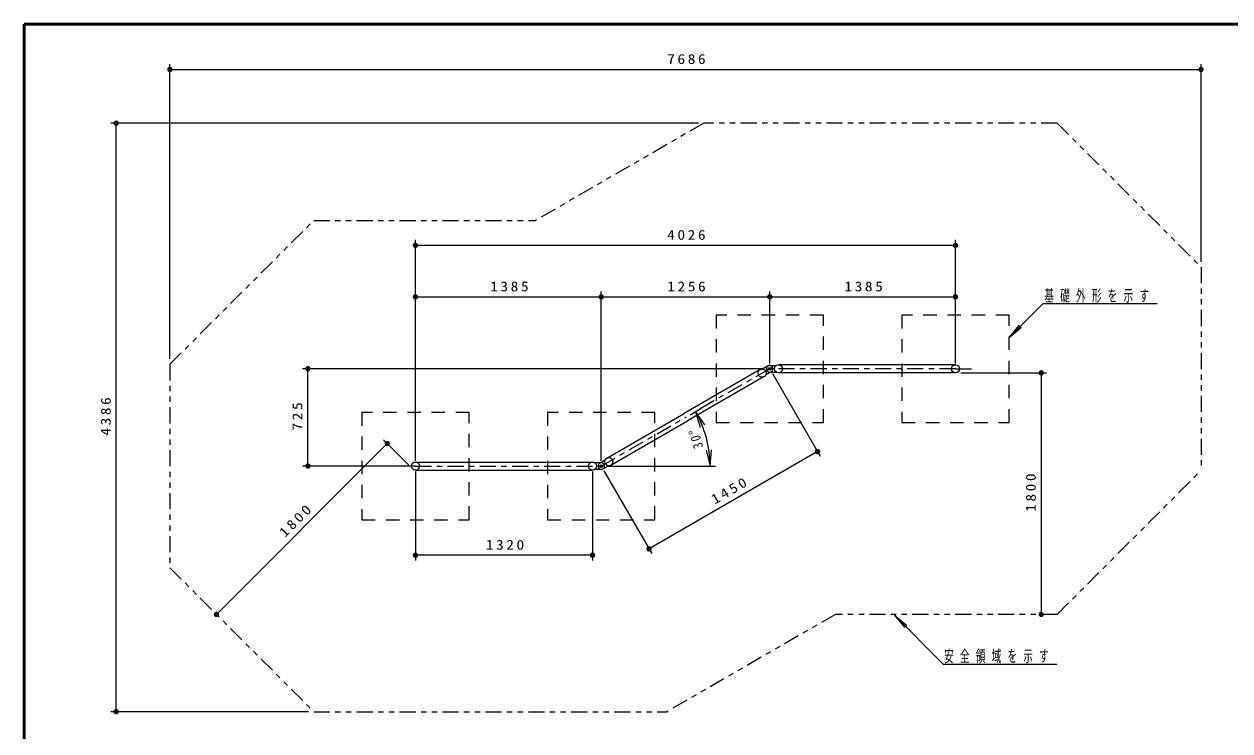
# Model space of a CAD drawing. Units: millimetres on the paper, scale 1:40. Extents: x -385 to 0, y 0 to 267.
# Drawn here: x -385 to -160.3, y 135.3 to 267 of the extents above; entities that cross this region are included whole.
import ezdxf

# ---------------------------------------------------------------- set-up
doc = ezdxf.new("R2010")
doc.units = ezdxf.units.MM
for name, pattern in [('USER1', [4.5, 2.5, -2]), ('USER2', [6, 3, -1, 1, -1]), ('USER3', [8, 3, -1, 1, -1, 1, -1])]:
    doc.linetypes.add(name, pattern=pattern)
doc.layers.add('LY_1', color=7, linetype='Continuous', lineweight=13)
doc.styles.add('ＭＳ ゴシック', font='')
doc.styles.get('ＭＳ ゴシック').set_extended_font_data('MS Gothic')

# ---------------------------------------------------------------- blocks, each defined once
blk = doc.blocks.new('filled_dot')
at = {"color": 0, "linetype": 'Continuous', "lineweight": -2, "const_width": 1.25}
blk.add_lwpolyline([(-0.625, 0, 1), (0.625, 0, 1)], format="xyb", close=True, dxfattribs=at)
blk = doc.blocks.new('open_arrow')
at = {"color": 0, "linetype": 'Continuous', "lineweight": -2}
blk.add_lwpolyline([(7.5, 1.25), (0, 0), (7.5, -1.25)], dxfattribs=at)

msp = doc.modelspace()

# ---------------------------------------------------------------- linework, layer by layer
at = {"layer": 'LY_1', "lineweight": 50}
for p, q in [((-385, 267), (-385, 0)), ((0, 267), (-385, 267))]:
    msp.add_line(p, q, dxfattribs=at)
at = {"layer": 'LY_1'}
for p, q in [((-357.833, 204.621), (-357.833, 259.55)), ((-357.833, 258.55), (-165.678, 258.55)), ((-165.678, 222.746), (-165.678, 259.55)), ((-259.319, 248.55), (-368.833, 248.55)), ((-367.833, 138.912), (-367.833, 248.55)), ((-312.077, 185.669), (-312.077, 226.79)), ((-312.077, 225.79), (-211.434, 225.79)), ((-211.434, 203.794), (-211.434, 226.79)), ((-312.077, 216.184), (-277.452, 216.184)), ((-277.452, 185.669), (-277.452, 217.184)), ((-277.452, 216.184), (-246.059, 216.184)), ((-246.059, 203.794), (-246.059, 217.184)), ((-246.059, 216.184), (-211.434, 216.184)), ((-195.111, 214.926), (-201.434, 208.603)), ((-195.111, 214.926), (-173.886, 214.926)), ((-201.434, 208.603), (-199.505, 210.902)), ((-201.434, 208.603), (-199.136, 210.532)), ((-247.059, 202.794), (-333.121, 202.794)), ((-332.121, 184.669), (-332.121, 202.794)), ((-245.559, 201.928), (-236.648, 186.493)), ((-210.434, 202.037), (-194.46, 202.037)), ((-195.46, 202.037), (-195.46, 157.037)), ((-260.889, 194.231), (-259.021, 195.31)), ((-349.159, 157.041), (-317.339, 188.861)), ((-313.319, 184.841), (-318.046, 189.568)), ((-237.148, 187.359), (-268.541, 169.234)), ((-313.077, 184.669), (-333.121, 184.669)), ((-276.452, 184.669), (-256.17, 184.669)), ((-312.077, 183.669), (-312.077, 167.058)), ((-279.077, 183.669), (-279.077, 167.058)), ((-276.952, 183.803), (-268.041, 168.368)), ((-279.077, 168.058), (-312.077, 168.058)), ((-222.82, 156.875), (-220.89, 154.578)), ((-222.82, 156.875), (-220.521, 154.948)), ((-213.71, 147.775), (-222.82, 156.875)), ((-213.71, 147.775), (-192.554, 147.775)), ((-332.03, 138.912), (-368.833, 138.912))]:
    msp.add_line(p, q, dxfattribs=at)
at = {"layer": 'LY_1', "linetype": 'USER3', "lineweight": 25}
for p, q in [((-258.319, 248.55), (-289.713, 230.425)), ((-192.481, 248.55), (-258.319, 248.55)), ((-192.481, 248.55), (-165.678, 221.746)), ((-357.833, 203.621), (-331.03, 230.425)), ((-331.03, 230.425), (-289.713, 230.425)), ((-165.678, 221.746), (-165.678, 183.841)), ((-357.833, 203.621), (-357.833, 165.716)), ((-192.481, 157.037), (-165.678, 183.841)), ((-357.833, 165.716), (-331.03, 138.912)), ((-233.798, 157.037), (-265.192, 138.912)), ((-192.481, 157.037), (-233.798, 157.037)), ((-331.03, 138.912), (-265.192, 138.912))]:
    msp.add_line(p, q, dxfattribs=at)
at = {"layer": 'LY_1', "linetype": 'USER1'}
for p, q in [((-236.059, 212.794), (-256.059, 212.794)), ((-256.059, 212.794), (-256.059, 192.794)), ((-236.059, 192.794), (-236.059, 212.794)), ((-201.434, 212.794), (-221.434, 212.794)), ((-221.434, 212.794), (-221.434, 192.794)), ((-201.434, 192.794), (-201.434, 212.794)), ((-302.077, 194.669), (-322.077, 194.669)), ((-322.077, 194.669), (-322.077, 174.669)), ((-302.077, 174.669), (-302.077, 194.669)), ((-267.452, 194.669), (-287.452, 194.669)), ((-287.452, 194.669), (-287.452, 174.669)), ((-267.452, 174.669), (-267.452, 194.669)), ((-256.059, 192.794), (-236.059, 192.794)), ((-221.434, 192.794), (-201.434, 192.794)), ((-322.077, 174.669), (-302.077, 174.669)), ((-287.452, 174.669), (-267.452, 174.669))]:
    msp.add_line(p, q, dxfattribs=at)
at = {"layer": 'LY_1', "lineweight": 25}
for p, q in [((-247.844, 202.636), (-262.134, 194.386)), ((-246.371, 203.335), (-247.41, 202.735)), ((-245.746, 202.252), (-246.785, 201.653)), ((-246.059, 203.419), (-244.86, 203.419)), ((-211.434, 203.55), (-244.434, 203.55)), ((-247.088, 201.326), (-261.377, 193.076)), ((-246.059, 202.169), (-244.86, 202.169)), ((-211.434, 202.037), (-244.434, 202.037)), ((-276.423, 186.136), (-262.134, 194.386)), ((-275.667, 184.826), (-261.377, 193.076)), ((-312.077, 185.425), (-279.077, 185.425)), ((-277.452, 185.294), (-278.651, 185.294)), ((-277.765, 185.21), (-276.726, 185.809)), ((-277.14, 184.127), (-276.101, 184.727)), ((-312.077, 183.912), (-279.077, 183.912)), ((-277.452, 184.044), (-278.651, 184.044))]:
    msp.add_line(p, q, dxfattribs=at)
at = {"layer": 'LY_1', "linetype": 'USER2'}
for p, q in [((-246.059, 202.794), (-261.755, 193.731)), ((-211.434, 202.794), (-246.059, 202.794)), ((-211.434, 202.794), (-208.184, 202.794)), ((-277.452, 184.669), (-261.755, 193.731)), ((-312.077, 184.669), (-315.327, 184.669)), ((-312.077, 184.669), (-277.452, 184.669))]:
    msp.add_line(p, q, dxfattribs=at)
at = {"layer": 'LY_1', "lineweight": 25}
for centre, radius in [((-247.466, 201.981), 0.756), ((-246.059, 202.794), 0.25), ((-244.434, 202.794), 0.756), ((-211.434, 202.794), 0.756), ((-312.077, 184.669), 0.756), ((-279.077, 184.669), 0.756), ((-277.452, 184.669), 0.25), ((-276.045, 185.481), 0.756)]:
    msp.add_circle(centre, radius, dxfattribs=at)
at = {"layer": 'LY_1', "linetype": 'USER1'}
for centre, start, end in [((-246.059, 202.794), 90, 270), ((-277.452, 184.669), 270, 90)]:
    msp.add_arc(centre, 0.625, start, end, dxfattribs=at)
at = {"layer": 'LY_1', "lineweight": 25}
for centre, start, end in [((-246.059, 202.794), 300, 120), ((-277.452, 184.669), 120, 300)]:
    msp.add_arc(centre, 0.625, start, end, dxfattribs=at)
at = {"layer": 'LY_1'}
msp.add_arc((-277.452, 184.669), 20.283, 0, 30, dxfattribs=at)

# ---------------------------------------------------------------- block references
at = {"layer": 'LY_1', "xscale": 0.4, "yscale": 0.4}
for p in [(-357.833, 258.55), (-312.077, 225.79), (-312.077, 216.184), (-277.452, 216.184), (-246.059, 216.184), (-312.077, 168.058)]:
    msp.add_blockref('filled_dot', p, dxfattribs=at)
for name, p, rotation in [('filled_dot', (-165.678, 258.55), 180), ('filled_dot', (-367.833, 248.55), 270), ('filled_dot', (-211.434, 225.79), 180), ('filled_dot', (-277.452, 216.184), 180), ('filled_dot', (-246.059, 216.184), 180), ('filled_dot', (-211.434, 216.184), 180), ('filled_dot', (-332.121, 202.794), 270), ('filled_dot', (-195.46, 202.037), 270), ('open_arrow', (-259.887, 194.81), 295.8), ('filled_dot', (-317.339, 188.861), 225), ('open_arrow', (-257.17, 184.669), 94.2), ('filled_dot', (-237.148, 187.359), 210), ('filled_dot', (-332.121, 184.669), 90), ('filled_dot', (-279.077, 168.058), 180), ('filled_dot', (-268.541, 169.234), 30), ('filled_dot', (-349.159, 157.041), 45), ('filled_dot', (-195.46, 157.037), 90), ('filled_dot', (-367.833, 138.912), 90)]:
    msp.add_blockref(name, p, dxfattribs=dict(at, rotation=rotation))

# ---------------------------------------------------------------- texts
at = {"layer": 'LY_1', "style": 'ＭＳ ゴシック'}
for s, insert, char_height, attachment_point in [('\\T1.33;\\W1.15;7686', (-261.339, 259.55), 1.833, 8), ('\\T1.33;\\W1.15;4026', (-261.346, 226.79), 1.833, 8), ('\\T1.33;\\W1.15;1385', (-294.337, 217.184), 1.833, 8), ('\\T1.33;\\W1.15;1256', (-261.328, 217.184), 1.833, 8), ('\\T1.33;\\W1.15;1385', (-228.318, 217.184), 1.833, 8), ('\\T1.64;\\W0.6;基礎外形を示す', (-194.886, 215.076), 2.199, 7), ('\\T1.33;\\W1.15;1320', (-295.154, 169.058), 1.833, 8), ('\\T1.64;\\W0.6;安全領域を示す', (-213.554, 147.925), 2.199, 7)]:
    msp.add_mtext(s, dxfattribs=dict(at, insert=insert, char_height=char_height, attachment_point=attachment_point))
at = {"layer": 'LY_1', "char_height": 1.833, "attachment_point": 8, "style": 'ＭＳ ゴシック'}
for s, insert, rotation in [('\\T1.33;\\W1.15;4386', (-368.833, 194.148), 90), ('\\T1.33;\\W1.15;725', (-333.121, 194.148), 90), ('\\T1.33;\\W0.85;30°', (-258.945, 190.082), 106.304), ('\\T1.33;\\W1.15;1450', (-252.978, 179.374), 30), ('\\T1.33;\\W1.15;1800', (-196.46, 179.958), 90), ('\\T1.33;\\W1.15;1800', (-333.658, 173.956), 45)]:
    msp.add_mtext(s, dxfattribs=dict(at, insert=insert, rotation=rotation))

doc.saveas('drawing.dxf')
